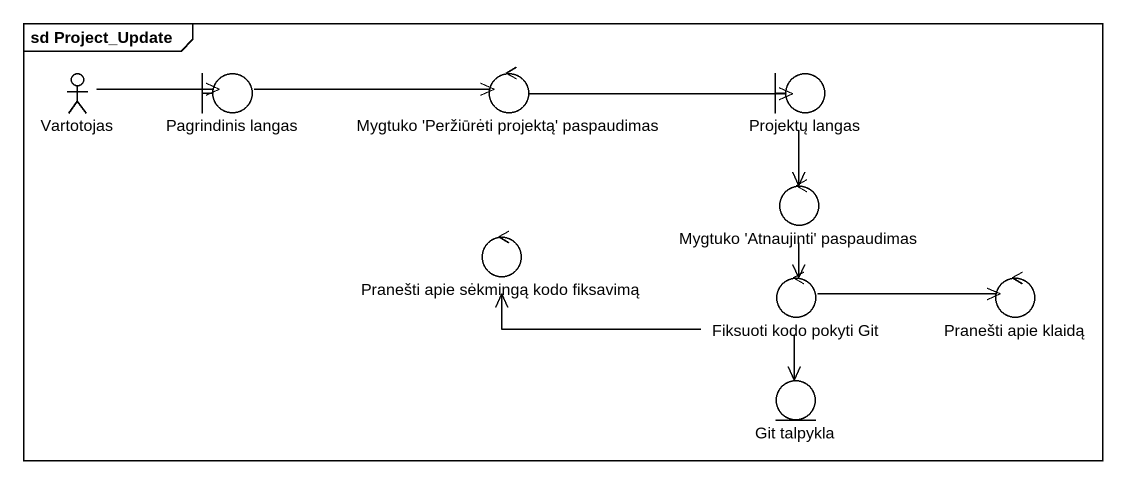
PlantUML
@startuml
mainframe sd Project_Update
actor Vartotojas
boundary "Pagrindinis langas" as Pagrindinis_langas
control "Mygtuko 'Peržiūrėti projektą' paspaudimas" as Mygtuko_Peržiūrėti_projektą
boundary "Projektų langas" as Projektų_langas
control "Mygtuko 'Atnaujinti' paspaudimas" as Mygtuko_Atnaujinti
control "Pranešti apie sėkmingą kodo fiksavimą" as Pranešti_apie_sėkmingą_kodo
control "Fiksuoti kodo pokyti Git" as Fiksuoti_kodo_pokyti_Git
control "Pranešti apie klaidą" as Pranešti_apie_klaidą
entity "Git talpykla" as Git_talpykla
Vartotojas -right-> Pagrindinis_langas
Pagrindinis_langas -right-> Mygtuko_Peržiūrėti_projektą
Mygtuko_Peržiūrėti_projektą -right-> Projektų_langas
Projektų_langas --> Mygtuko_Atnaujinti
Mygtuko_Atnaujinti --> Fiksuoti_kodo_pokyti_Git
Fiksuoti_kodo_pokyti_Git -left-> Pranešti_apie_sėkmingą_kodo
Fiksuoti_kodo_pokyti_Git -right-> Pranešti_apie_klaidą
Fiksuoti_kodo_pokyti_Git --> Git_talpykla
@enduml
